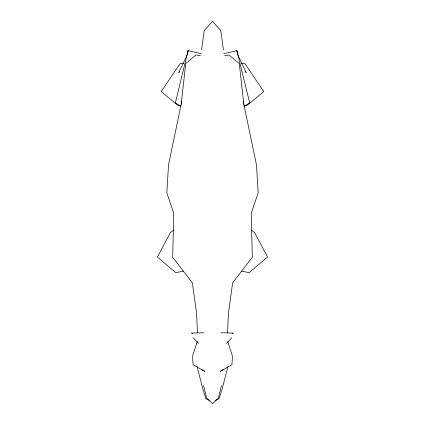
<?xml version="1.0" encoding="UTF-8"?>
<svg xmlns="http://www.w3.org/2000/svg" width="425" height="425" viewBox="0 0 425 425"><rect width="100%" height="100%" fill="white"/><g stroke="black" fill="none" stroke-linecap="round" stroke-linejoin="round"><path stroke-width="0.64" d="M227.529 332.876L228.432 313.427L232.602 282.88L252.307 257.322L251.265 213.249L258.172 192.849L256.498 164.942L243.275 101.66M197.471 332.876L196.568 313.427L192.398 282.88L172.693 257.322L173.735 213.249L166.828 192.849L168.502 164.942L181.172 104.247L185.704 63.591L195.983 54.979L200.43 55.718M201.577 49.799L204.244 30.6L212.5 21.25L220.756 30.6L223.423 49.799M187.483 54.485L188.094 50.591L201.2 53.672M181.172 104.247L181.725 101.66M221.457 385.597L218.376 398.071L212.5 403.75L206.624 398.071L203.543 385.597M227.938 366.419L221.94 389.831L219.008 398.762L215.459 400.43M197.29 341.498L192.525 356.23L193.062 364.708L204.999 371.572L201.338 369.219M179.589 71.644L178.819 72.659L187.117 55.032L188.094 50.591L175.344 102.877L181.013 106.298M226.392 343.469L231.875 337.663M173.363 230.339L170.303 232.703L157.484 256.998L175.769 272.653L183.526 271.139M223.662 369.219L220.001 371.572L231.938 364.708L232.475 356.23L227.71 341.498M243.987 106.298L249.656 102.877L236.906 50.591L223.8 53.672M232.337 333.476L233.479 333.057L220.92 332.791M180.136 105.23L178.202 105.628L161.202 91.609L179.998 63.75L183.664 63.32M224.57 55.718L229.017 54.979L239.296 63.591L243.828 104.247M204.08 332.791L191.521 333.057L192.663 333.476M241.336 63.32L245.002 63.75L263.798 91.609L246.798 105.628L244.864 105.23M241.474 271.139L249.231 272.653L267.516 256.998L254.697 232.703L251.637 230.339M209.541 400.43L205.992 398.762L203.06 389.831L197.062 366.419M193.125 337.663L198.608 343.469M245.411 71.644L246.181 72.659L237.883 55.032L236.906 50.591L237.517 54.485"/></g></svg>
